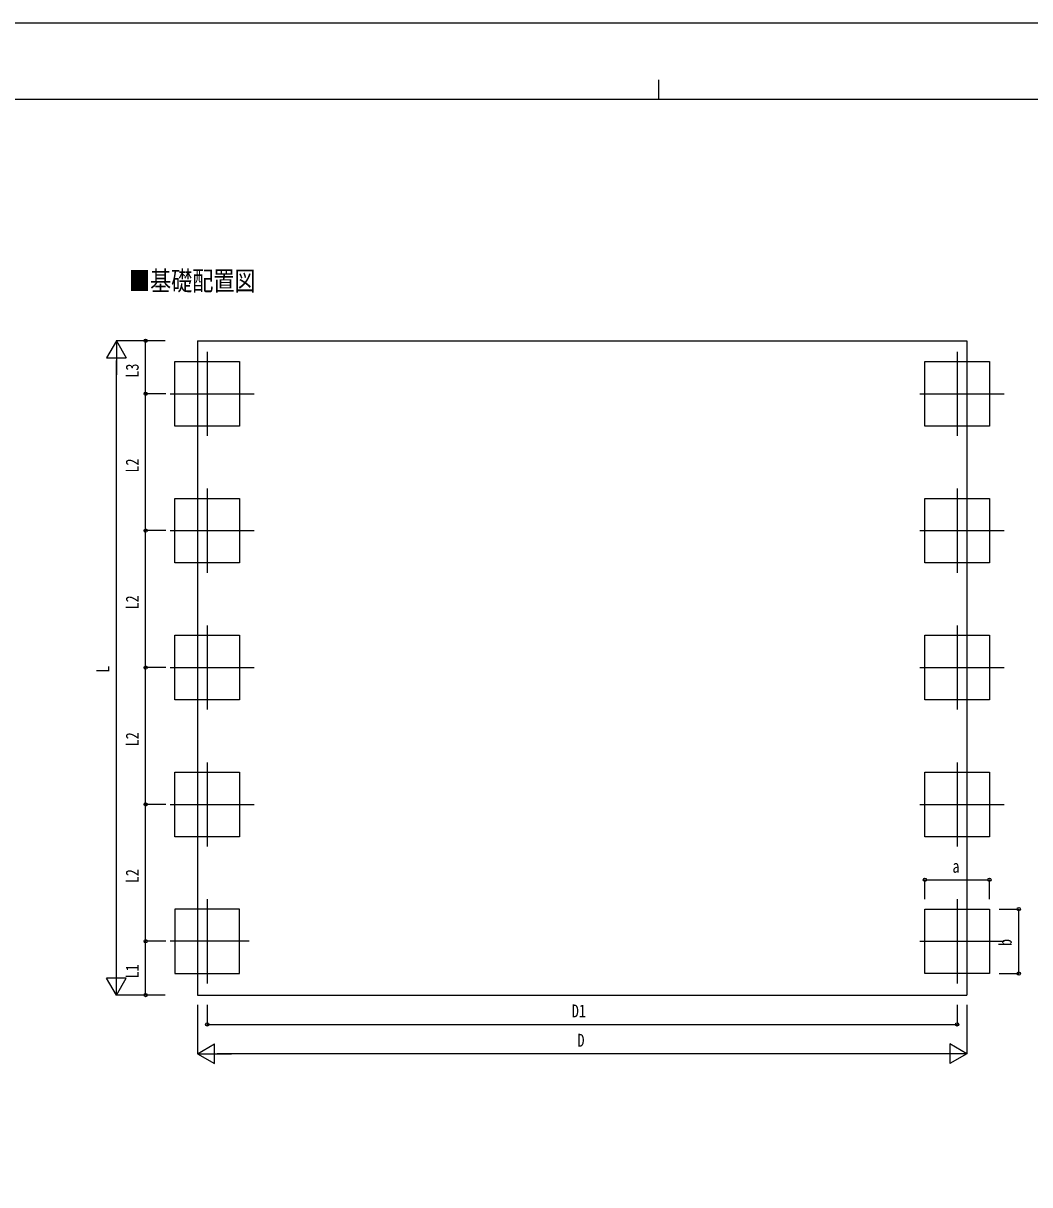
# Model space of a CAD drawing. Units: millimetres, scale not verified. Extents: x -16820 to 16820, y -11880 to 11880.
# Drawn here: x -6521 to 3778, y 0 to 11880 of the extents above; entities that cross this region are included whole.
import ezdxf
from ezdxf.enums import TextEntityAlignment as Align

# ---------------------------------------------------------------- set-up
doc = ezdxf.new("R2010")
doc.units = ezdxf.units.MM
doc.header["$LTSCALE"] = 50
for name, color, linetype in [('0-2_USER1', 3, 'Continuous'), ('0-4_YKK_12', 2, 'Continuous'), ('0-6_YKK_A1', 4, 'Continuous'), ('0-7_YKK_D', 6, 'Continuous'), ('0-8_YKK_ZWAK', 7, 'Continuous')]:
    doc.layers.add(name, color=color, linetype=linetype)
doc.styles.add('ＭＳ ゴシック', font='')
doc.styles.get('ＭＳ ゴシック').set_extended_font_data('MS Gothic')

msp = doc.modelspace()

# ---------------------------------------------------------------- linework, layer by layer
at = {"layer": '0-4_YKK_12'}
for p, q in [((-4637.92, 8520.12), (-4637.92, 7660.12)), ((3035.08, 8520.12), (3035.08, 7660.12)), ((-5017.92, 8090.12), (-4157.92, 8090.12)), ((2655.08, 8090.12), (3515.08, 8090.12)), ((-4637.92, 7120.12), (-4637.92, 6260.12)), ((3035.08, 7120.12), (3035.08, 6260.12)), ((-5017.92, 6690.12), (-4157.92, 6690.12)), ((2655.08, 6690.12), (3515.08, 6690.12)), ((-4637.92, 5720.12), (-4637.92, 4860.12)), ((3035.08, 5720.12), (3035.08, 4860.12)), ((-5017.92, 5290.12), (-4157.92, 5290.12)), ((2655.08, 5290.12), (3515.08, 5290.12)), ((-4637.92, 4320.12), (-4637.92, 3460.12)), ((3035.08, 4320.12), (3035.08, 3460.12)), ((-5017.92, 3890.12), (-4157.92, 3890.12)), ((2655.08, 3890.12), (3515.08, 3890.12)), ((-4637.92, 2920.12), (-4637.92, 2060.12)), ((3035.08, 2920.12), (3035.08, 2060.12)), ((-4207.92, 2490.12), (-5017.92, 2490.12)), ((2655.08, 2490.12), (3515.08, 2490.12))]:
    msp.add_line(p, q, dxfattribs=at)
at = {"layer": '0-6_YKK_A1'}
for p, q in [((-4736.42, 8631.76), (-4736.42, 1940.32)), ((-4967.92, 2820.12), (-4967.92, 2160.12)), ((-4736.42, 1940.32), (3133.58, 1940.32))]:
    msp.add_line(p, q, dxfattribs=at)
msp.add_lwpolyline([(-4736.42, 8631.76), (3133.58, 8631.76), (3133.58, 1940.32)], dxfattribs=at)
for points in [[(-4967.92, 7760.12), (-4967.92, 8420.12), (-4307.92, 8420.12), (-4307.92, 7760.12)], [(2705.08, 7760.12), (2705.08, 8420.12), (3365.08, 8420.12), (3365.08, 7760.12)], [(-4967.92, 6360.12), (-4967.92, 7020.12), (-4307.92, 7020.12), (-4307.92, 6360.12)], [(2705.08, 6360.12), (2705.08, 7020.12), (3365.08, 7020.12), (3365.08, 6360.12)], [(-4967.92, 4960.12), (-4967.92, 5620.12), (-4307.92, 5620.12), (-4307.92, 4960.12)], [(2705.08, 4960.12), (2705.08, 5620.12), (3365.08, 5620.12), (3365.08, 4960.12)], [(-4967.92, 3560.12), (-4967.92, 4220.12), (-4307.92, 4220.12), (-4307.92, 3560.12)], [(2705.08, 3560.12), (2705.08, 4220.12), (3365.08, 4220.12), (3365.08, 3560.12)], [(-4307.92, 2160.12), (-4307.92, 2820.12), (-4967.92, 2820.12), (-4967.92, 2160.12)], [(2705.08, 2160.12), (2705.08, 2820.12), (3365.08, 2820.12), (3365.08, 2160.12)]]:
    msp.add_lwpolyline(points, close=True, dxfattribs=at)
at = {"layer": '0-7_YKK_D'}
for p, q in [((-5567.92, 8631.76), (-5667.92, 8458.56)), ((-5067.92, 8631.76), (-5568.92, 8631.76)), ((-5567.92, 8631.76), (-5467.92, 8458.56)), ((-5567.92, 8631.76), (-5567.92, 8285.35)), ((-5067.92, 8631.76), (-5268.92, 8631.76)), ((-5267.92, 8090.12), (-5267.92, 8631.76)), ((-5667.92, 8458.56), (-5467.92, 8458.56)), ((-5567.92, 2140.32), (-5567.92, 8431.76)), ((-5060.17, 8090.12), (-5268.92, 8090.12)), ((-5060.17, 8090.12), (-5268.92, 8090.12)), ((-5267.92, 6690.12), (-5267.92, 8090.12)), ((-5062.17, 6690.12), (-5268.92, 6690.12)), ((-5062.17, 6690.12), (-5268.92, 6690.12)), ((-5267.92, 5290.12), (-5267.92, 6690.12)), ((-5061.17, 5290.12), (-5268.92, 5290.12)), ((-5062.17, 5290.12), (-5268.92, 5290.12)), ((-5267.92, 3890.12), (-5267.92, 5290.12)), ((-5062.17, 3890.12), (-5268.92, 3890.12)), ((-5067.92, 3890.12), (-5268.92, 3890.12)), ((-5267.92, 2490.12), (-5267.92, 3890.12)), ((2705.08, 2920.12), (2705.08, 3121.12)), ((2705.08, 3120.12), (3365.08, 3120.12)), ((3365.08, 2920.12), (3365.08, 3121.12)), ((3465.08, 2820.12), (3666.08, 2820.12)), ((3665.08, 2160.12), (3665.08, 2820.12)), ((-5067.92, 2490.12), (-5268.92, 2490.12)), ((-5062.17, 2490.12), (-5268.92, 2490.12)), ((-5267.92, 1940.32), (-5267.92, 2490.12)), ((-5567.92, 1940.32), (-5567.92, 2286.73)), ((3465.08, 2160.12), (3666.08, 2160.12)), ((-5567.92, 1940.32), (-5667.92, 2113.53)), ((-5467.92, 2113.53), (-5667.92, 2113.53)), ((-5567.92, 1940.32), (-5467.92, 2113.53)), ((-5067.92, 1940.32), (-5568.92, 1940.32)), ((-5067.92, 1940.32), (-5268.92, 1940.32)), ((-4736.42, 1840.32), (-4736.42, 1339.32)), ((-4637.92, 1840.32), (-4637.92, 1639.32)), ((3035.08, 1840.32), (3035.08, 1639.32)), ((3133.58, 1840.32), (3133.58, 1339.32)), ((-4637.92, 1640.32), (3035.08, 1640.32)), ((-4736.42, 1340.32), (-4563.22, 1440.32)), ((-4563.22, 1240.32), (-4563.22, 1440.32)), ((3133.58, 1340.32), (2960.37, 1440.32)), ((2960.37, 1440.32), (2960.37, 1240.32)), ((-4736.42, 1340.32), (-4563.22, 1240.32)), ((-4736.42, 1340.32), (-4390.01, 1340.32)), ((2933.58, 1340.32), (-4536.42, 1340.32)), ((3133.58, 1340.32), (2787.17, 1340.32)), ((3133.58, 1340.32), (2960.37, 1240.32))]:
    msp.add_line(p, q, dxfattribs=at)
for centre in [(-5267.92, 8631.76), (-5267.92, 8090.12), (-5267.92, 8090.12), (-5267.92, 6690.12), (-5267.92, 6690.12), (-5267.92, 5290.12), (-5267.92, 5290.12), (-5267.92, 3890.12), (-5267.92, 3890.12), (2705.08, 3120.12), (3365.08, 3120.12), (3665.08, 2820.12), (-5267.92, 2490.12), (-5267.92, 2490.12), (3665.08, 2160.12), (-5267.92, 1940.32), (-4637.92, 1640.32), (3035.08, 1640.32)]:
    msp.add_circle(centre, 17, dxfattribs=at)
at = {"layer": '0-8_YKK_ZWAK'}
for p, q in [((-19.92, 11300), (-19.92, 11100)), ((15580.08, 11100), (-15619.92, 11100))]:
    msp.add_line(p, q, dxfattribs=at)
msp.add_lwpolyline([(-16820, -11880), (16820, -11880), (16820, 11880), (-16820, 11880)], close=True, dxfattribs=at)

# ---------------------------------------------------------------- texts
at = {"layer": '0-2_USER1', "style": 'ＭＳ ゴシック', "width": 0.8}
msp.add_text('■基礎配置図', height=197.9, dxfattribs=at).set_placement((-5438.95, 9086.84), align=Align.BOTTOM_LEFT)
at = {"layer": '0-7_YKK_D', "style": 'ＭＳ ゴシック', "width": 0.8}
for s, p in [('L3', (-5299.92, 8255.34)), ('L2', (-5299.92, 7284.52)), ('L2', (-5299.92, 5884.52)), ('L', (-5599.92, 5238.04)), ('L2', (-5299.92, 4484.52)), ('L2', (-5299.92, 3084.52)), ('b', (3633.08, 2442.12)), ('L1', (-5299.92, 2109.62))]:
    msp.add_text(s, height=132, rotation=90, dxfattribs=at).set_placement(p, align=Align.BOTTOM_LEFT)
for s, p in [('a', (2987.08, 3152.12)), ('D1', (-907.02, 1672.32)), ('D', (-849.42, 1372.32))]:
    msp.add_text(s, height=132, dxfattribs=at).set_placement(p, align=Align.BOTTOM_LEFT)

doc.saveas('drawing.dxf')
